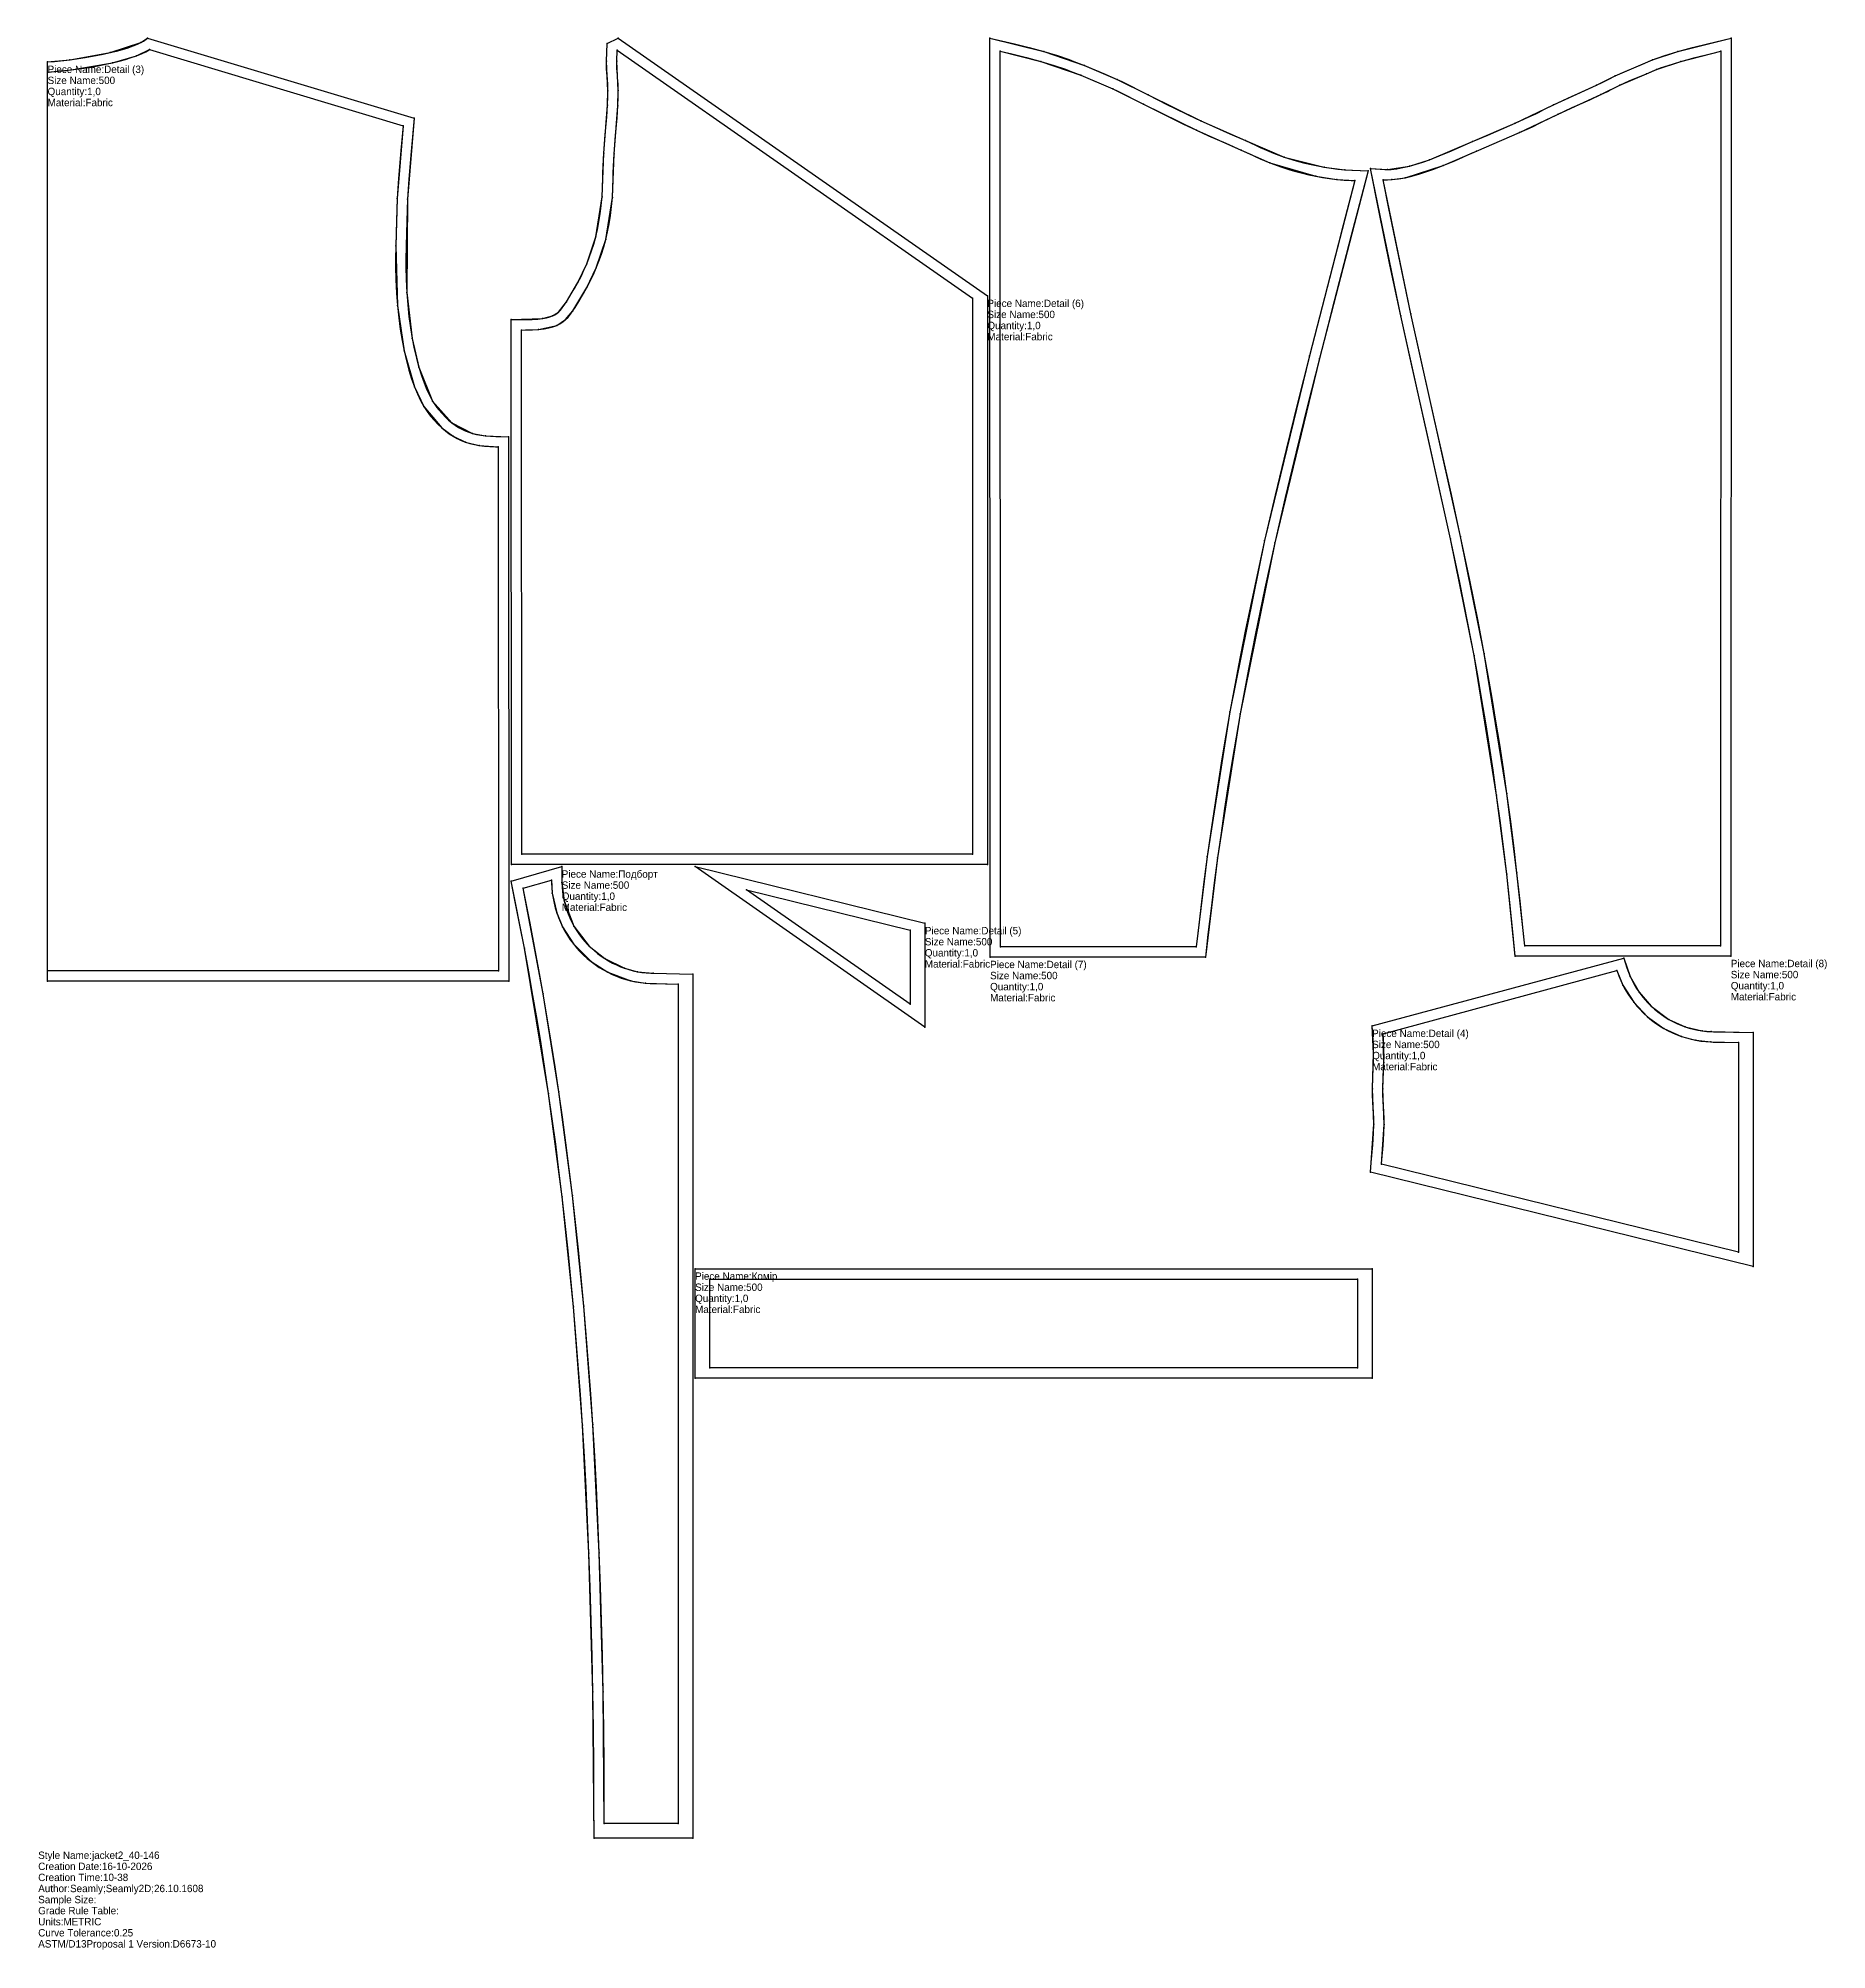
# Model space of a CAD drawing. Extents: x 0 to 1211, y -69 to 1225.
import ezdxf

# ---------------------------------------------------------------- set-up
doc = ezdxf.new("R2010")
doc.units = 0

# ---------------------------------------------------------------- blocks, each defined once
blk = doc.blocks.new('piece-113_s500_M')
at = {"layer": '1'}
blk.add_lwpolyline([(354.47, 664.37), (354.56, 653.6), (356.08, 641.28), (362.7, 624.13), (373, 610.6), (383.58, 602.08), (397.04, 595.57), (405.74, 593.26), (416.3, 592.16), (443.3, 591.62), (443.3, 6.6), (376.31, 6.6), (375.53, 105.56), (372.91, 199.51), (368.52, 286.1), (362.44, 366.24), (354.77, 440.85), (345.59, 510.82), (329.17, 609.08), (320.15, 654.65)], close=True, dxfattribs=at)
at = {"layer": '14'}
blk.add_lwpolyline([(347.55, 655.13), (348.07, 646.5), (351.08, 633.15), (355, 623.69), (362.32, 612.12), (374.35, 600.05), (385.58, 592.86), (401.16, 587.08), (411.08, 585.44), (433.3, 584.82), (433.3, 16.6), (383.3, 16.6), (382.53, 105.69), (379.91, 199.78), (375.51, 286.54), (369.42, 366.87), (361.72, 441.66), (352.52, 511.83), (341.88, 578.28), (328.3, 649.69)], close=True, dxfattribs=at)
at = {"layer": '2'}
for p in [(354.47, 664.37), (320.15, 654.65), (328.3, 649.69), (347.55, 655.13), (433.3, 584.82), (443.3, 591.62), (383.3, 16.6), (433.3, 16.6), (376.31, 6.6), (443.3, 6.6)]:
    blk.add_point(p, dxfattribs=at)
at = {"layer": '3'}
for p in [(354.56, 653.6), (348.07, 646.5), (356.08, 641.28), (351.08, 633.15), (355, 623.69), (362.7, 624.13), (329.17, 609.08), (362.32, 612.12), (373, 610.6), (374.35, 600.05), (383.58, 602.08), (397.04, 595.57), (385.58, 592.86), (401.16, 587.08), (405.74, 593.26), (411.08, 585.44), (416.3, 592.16), (341.88, 578.28), (345.59, 510.82), (352.52, 511.83), (354.77, 440.85), (361.72, 441.66), (362.44, 366.24), (369.42, 366.87), (368.52, 286.1), (375.51, 286.54), (372.91, 199.51), (379.91, 199.78), (375.53, 105.56), (382.53, 105.69)]:
    blk.add_point(p, dxfattribs=at)
at = {"layer": '84'}
blk.add_lwpolyline([(354.47, 664.37), (354.56, 653.6), (354.72, 650.46), (355.02, 647.37), (355.48, 644.31), (356.08, 641.28), (356.84, 638.29), (357.73, 635.35), (358.77, 632.45), (359.94, 629.62), (361.25, 626.84), (362.7, 624.13), (364.28, 621.48), (366, 618.91), (367.84, 616.43), (369.81, 614.02), (371.92, 611.69), (373, 610.6), (374.06, 609.55), (376.33, 607.49), (378.67, 605.57), (381.08, 603.76), (383.58, 602.08), (386.14, 600.52), (388.78, 599.09), (391.47, 597.79), (394.23, 596.61), (397.04, 595.57), (399.9, 594.66), (402.8, 593.89), (405.74, 593.26), (408.72, 592.76), (411.72, 592.41), (414.78, 592.2), (416.3, 592.16), (443.3, 591.62), (443.3, 6.6), (376.31, 6.6), (376.28, 29.73), (376.15, 55.55), (375.9, 80.82), (375.53, 105.56), (375.05, 129.79), (374.45, 153.51), (373.74, 176.74), (372.91, 199.51), (371.98, 221.81), (370.93, 243.66), (369.78, 265.09), (368.52, 286.1), (367.16, 306.7), (365.69, 326.92), (364.12, 346.76), (362.44, 366.24), (360.67, 385.38), (358.8, 404.18), (356.84, 422.67), (354.77, 440.85), (352.61, 458.74), (350.36, 476.36), (348.02, 493.71), (345.59, 510.82), (343.07, 527.7), (340.46, 544.36), (337.76, 560.81), (334.98, 577.07), (332.12, 593.16), (329.17, 609.08), (326.14, 624.86), (323.03, 640.51), (320.15, 654.65)], close=True, dxfattribs=at)
at = {"layer": '87'}
blk.add_lwpolyline([(347.55, 655.13), (347.56, 653.4), (347.73, 649.94), (348.07, 646.5), (348.58, 643.1), (349.25, 639.74), (350.09, 636.42), (351.08, 633.15), (352.23, 629.93), (353.54, 626.78), (355, 623.69), (356.61, 620.68), (358.36, 617.74), (360.27, 614.89), (362.32, 612.12), (364.5, 609.45), (366.83, 606.89), (368.05, 605.65), (369.25, 604.46), (371.75, 602.19), (374.35, 600.05), (377.03, 598.05), (379.8, 596.18), (382.65, 594.45), (385.58, 592.86), (388.58, 591.41), (391.64, 590.11), (394.76, 588.95), (397.94, 587.94), (401.16, 587.08), (404.43, 586.38), (407.74, 585.83), (411.08, 585.44), (414.44, 585.21), (416.13, 585.16), (433.3, 584.82), (433.3, 16.6), (383.3, 16.6), (383.28, 29.76), (383.15, 55.6), (382.9, 80.91), (382.53, 105.69), (382.05, 129.94), (381.45, 153.7), (380.73, 176.98), (379.91, 199.78), (378.97, 222.12), (377.92, 244.02), (376.77, 265.49), (375.51, 286.54), (374.14, 307.19), (372.67, 327.45), (371.09, 347.34), (369.42, 366.87), (367.64, 386.05), (365.77, 404.9), (363.79, 423.43), (361.72, 441.66), (359.56, 459.61), (357.3, 477.27), (354.95, 494.68), (352.52, 511.83), (349.99, 528.76), (347.37, 545.46), (344.66, 561.96), (341.88, 578.28), (339, 594.41), (336.05, 610.38), (333.01, 626.21), (329.89, 641.89), (328.3, 649.69)], close=True, dxfattribs=at)
at = {"layer": '1'}
for s, p in [('Piece Name:Подборт', (354.47, 656.87)), ('Size Name:500', (354.47, 649.37)), ('Quantity:1,0', (354.47, 641.87)), ('Material:Fabric', (354.47, 634.37))]:
    blk.add_text(s, height=5, dxfattribs=at).set_placement(p)
blk = doc.blocks.new('piece-114_s500_M')
at = {"layer": '1'}
blk.add_lwpolyline([(444.76, 392.11), (903.17, 392.11), (903.17, 318.11), (444.76, 318.11)], close=True, dxfattribs=at)
at = {"layer": '14'}
blk.add_lwpolyline([(454.76, 385.11), (893.17, 385.11), (893.17, 325.11), (454.76, 325.11)], close=True, dxfattribs=at)
at = {"layer": '2'}
for p in [(444.76, 392.11), (903.17, 392.11), (454.76, 385.11), (893.17, 385.11), (454.76, 325.11), (893.17, 325.11), (444.76, 318.11), (903.17, 318.11)]:
    blk.add_point(p, dxfattribs=at)
at = {"layer": '84'}
blk.add_lwpolyline([(444.76, 392.11), (903.17, 392.11), (903.17, 318.11), (444.76, 318.11)], close=True, dxfattribs=at)
at = {"layer": '87'}
blk.add_lwpolyline([(454.76, 385.11), (893.17, 385.11), (893.17, 325.11), (454.76, 325.11)], close=True, dxfattribs=at)
at = {"layer": '1'}
for s, p in [('Piece Name:Комір', (444.76, 384.61)), ('Size Name:500', (444.76, 377.11)), ('Quantity:1,0', (444.76, 369.61)), ('Material:Fabric', (444.76, 362.11))]:
    blk.add_text(s, height=5, dxfattribs=at).set_placement(p)
blk = doc.blocks.new('piece_Detail_s500_M')
at = {"layer": '1'}
blk.add_lwpolyline([(6.35, 1209.26), (21.43, 1210.77), (48.67, 1215.54), (69.56, 1222.32), (74.08, 1225.29), (254.49, 1171.11), (250.14, 1116.41), (249.56, 1053.2), (253.22, 1021.97), (257.69, 1002.56), (267.06, 979.6), (280.07, 964.9), (294.12, 957.68), (302.9, 956.05), (318.34, 955.37), (318.61, 586.72), (6.35, 586.72)], close=True, dxfattribs=at)
at = {"layer": '14'}
blk.add_lwpolyline([(6.35, 1202.24), (22.3, 1203.82), (50.26, 1208.72), (66.65, 1213.46), (75.36, 1217.59), (247.01, 1166.05), (243.15, 1116.78), (242.06, 1084.8), (243.21, 1044.25), (247.72, 1013.62), (254.71, 989.35), (261.06, 975.98), (273.17, 961.59), (280.87, 955.8), (289.23, 951.87), (298.67, 949.55), (311.35, 948.54), (311.61, 593.72), (6.35, 593.72)], close=True, dxfattribs=at)
at = {"layer": '2'}
for p in [(74.08, 1225.29), (75.36, 1217.59), (6.35, 1209.26), (6.35, 1202.24), (247.01, 1166.05), (254.49, 1171.11), (311.35, 948.54), (318.34, 955.37), (6.35, 593.72), (6.35, 586.72), (311.61, 593.72), (318.61, 586.72)]:
    blk.add_point(p, dxfattribs=at)
at = {"layer": '3'}
for p in [(69.56, 1222.32), (21.43, 1210.77), (22.3, 1203.82), (48.67, 1215.54), (50.26, 1208.72), (66.65, 1213.46), (243.15, 1116.78), (250.14, 1116.41), (242.06, 1084.8), (249.56, 1053.2), (243.21, 1044.25), (247.72, 1013.62), (253.22, 1021.97), (257.69, 1002.56), (254.71, 989.35), (261.06, 975.98), (267.06, 979.6), (273.17, 961.59), (280.07, 964.9), (280.87, 955.8), (289.23, 951.87), (294.12, 957.68), (298.67, 949.55), (302.9, 956.05)]:
    blk.add_point(p, dxfattribs=at)
at = {"layer": '84'}
blk.add_lwpolyline([(6.35, 1209.26), (10.97, 1209.63), (21.43, 1210.77), (31.78, 1212.25), (39.27, 1213.57), (44.07, 1214.52), (48.67, 1215.54), (53.03, 1216.6), (57.11, 1217.72), (60.85, 1218.86), (64.21, 1220.03), (67.14, 1221.19), (69.56, 1222.32), (71.4, 1223.37), (74.08, 1225.29), (254.49, 1171.11), (252.48, 1148.57), (250.99, 1129.9), (250.14, 1116.41), (249.48, 1101.49), (249.06, 1084.68), (248.97, 1075.35), (248.96, 1070.78), (249.14, 1061.83), (249.56, 1053.2), (250.18, 1044.87), (251.01, 1036.88), (252.03, 1029.24), (253.22, 1021.97), (254.57, 1015.08), (256.06, 1008.61), (257.69, 1002.56), (259.42, 996.97), (261.25, 991.85), (263.15, 987.24), (265.09, 983.14), (267.06, 979.6), (269.03, 976.6), (269.98, 975.37), (271.1, 973.97), (273.4, 971.29), (275.65, 968.9), (277.87, 966.78), (280.07, 964.9), (282.27, 963.24), (284.5, 961.79), (286.76, 960.52), (289.1, 959.43), (291.54, 958.48), (294.12, 957.68), (296.85, 957), (299.77, 956.46), (302.9, 956.05), (306.24, 955.75), (309.86, 955.57), (318.34, 955.37), (318.61, 586.72), (6.35, 586.72)], close=True, dxfattribs=at)
at = {"layer": '87'}
blk.add_lwpolyline([(6.35, 1202.24), (11.62, 1202.66), (22.3, 1203.82), (32.89, 1205.34), (40.56, 1206.69), (45.51, 1207.67), (50.26, 1208.72), (54.79, 1209.83), (59.05, 1210.99), (63.02, 1212.2), (66.65, 1213.46), (69.92, 1214.76), (72.77, 1216.1), (75.18, 1217.46), (75.36, 1217.59), (247.01, 1166.05), (245.5, 1149.16), (244.01, 1130.4), (243.15, 1116.78), (242.48, 1101.73), (242.06, 1084.8), (241.97, 1075.39), (241.96, 1070.71), (242.15, 1061.59), (242.57, 1052.76), (243.21, 1044.25), (244.06, 1036.06), (245.1, 1028.21), (246.33, 1020.73), (247.72, 1013.62), (249.27, 1006.91), (250.96, 1000.62), (252.78, 994.76), (254.71, 989.35), (256.74, 984.4), (258.87, 979.94), (261.06, 975.98), (263.32, 972.54), (264.47, 971.04), (265.72, 969.49), (268.2, 966.6), (270.68, 963.97), (273.17, 961.59), (275.69, 959.43), (278.25, 957.51), (280.87, 955.8), (283.56, 954.29), (286.35, 952.99), (289.23, 951.87), (292.24, 950.93), (295.38, 950.16), (298.67, 949.55), (302.13, 949.09), (305.77, 948.77), (309.6, 948.58), (311.35, 948.54), (311.61, 593.72), (6.35, 593.72)], close=True, dxfattribs=at)
at = {"layer": '1'}
for s, p in [('Piece Name:Detail (3)', (6.35, 1201.76)), ('Size Name:500', (6.35, 1194.26)), ('Quantity:1,0', (6.35, 1186.76)), ('Material:Fabric', (6.35, 1179.26))]:
    blk.add_text(s, height=5, dxfattribs=at).set_placement(p)
blk = doc.blocks.new('piece_Detail_s500-116_M')
at = {"layer": '1'}
blk.add_lwpolyline([(903.17, 556.49), (1073.64, 602.46), (1077.9, 590.06), (1083.96, 579.36), (1092.02, 569.99), (1104.1, 560.96), (1115, 556.01), (1126.67, 553.21), (1132.73, 552.65), (1161.25, 552.06), (1161.25, 393.68), (901.96, 457.57), (904.29, 489.96), (903.33, 513.93), (904.16, 537.82)], close=True, dxfattribs=at)
at = {"layer": '14'}
blk.add_lwpolyline([(910.55, 551.23), (1068.93, 593.94), (1072.96, 584.13), (1080.27, 572.57), (1089.71, 562.63), (1100.61, 554.89), (1112.72, 549.39), (1122.39, 546.82), (1132.4, 545.65), (1151.26, 545.26), (1151.26, 403.35), (909.43, 462.94), (911.29, 489.85), (910.33, 513.82), (911.15, 531.87)], close=True, dxfattribs=at)
at = {"layer": '2'}
for p in [(1073.64, 602.46), (1068.93, 593.94), (903.17, 556.49), (910.55, 551.23), (1151.26, 545.26), (1161.25, 552.06), (901.96, 457.57), (909.43, 462.94), (1151.26, 403.35), (1161.25, 393.68)]:
    blk.add_point(p, dxfattribs=at)
at = {"layer": '3'}
for p in [(1072.96, 584.13), (1077.9, 590.06), (1080.27, 572.57), (1083.96, 579.36), (1092.02, 569.99), (1089.71, 562.63), (1104.1, 560.96), (1100.61, 554.89), (1112.72, 549.39), (1115, 556.01), (1122.39, 546.82), (1126.67, 553.21), (1132.4, 545.65), (1132.73, 552.65), (904.16, 537.82), (911.15, 531.87), (903.33, 513.93), (910.33, 513.82), (904.29, 489.96), (911.29, 489.85)]:
    blk.add_point(p, dxfattribs=at)
at = {"layer": '84'}
blk.add_lwpolyline([(903.17, 556.49), (1073.64, 602.46), (1075.68, 595.8), (1076.72, 592.9), (1077.9, 590.06), (1079.21, 587.28), (1080.66, 584.57), (1082.24, 581.92), (1083.96, 579.36), (1085.79, 576.87), (1087.76, 574.47), (1089.87, 572.13), (1090.95, 571.04), (1092.02, 569.99), (1094.29, 567.93), (1096.62, 566.01), (1099.04, 564.2), (1101.53, 562.52), (1104.1, 560.96), (1106.74, 559.53), (1109.43, 558.23), (1112.19, 557.05), (1115, 556.01), (1117.86, 555.1), (1120.76, 554.33), (1123.7, 553.7), (1126.67, 553.21), (1129.68, 552.85), (1132.73, 552.65), (1134.26, 552.6), (1161.25, 552.06), (1161.25, 393.68), (901.96, 457.57), (902.49, 464.06), (903.59, 476.12), (904.11, 484.02), (904.29, 489.96), (904.29, 493.91), (904.18, 497.92), (903.93, 501.99), (903.74, 504.07), (903.58, 505.85), (903.39, 509.22), (903.33, 513.93), (903.72, 522.43), (904.15, 532.04), (904.16, 537.82), (904.05, 542.23), (903.81, 547.21)], close=True, dxfattribs=at)
at = {"layer": '87'}
blk.add_lwpolyline([(910.55, 551.23), (1068.93, 593.94), (1069.04, 593.59), (1070.19, 590.38), (1071.5, 587.22), (1072.96, 584.13), (1074.57, 581.12), (1076.32, 578.18), (1078.22, 575.33), (1080.27, 572.57), (1082.46, 569.9), (1084.78, 567.33), (1086, 566.09), (1087.21, 564.9), (1089.71, 562.63), (1092.3, 560.5), (1094.99, 558.49), (1097.76, 556.63), (1100.61, 554.89), (1103.54, 553.3), (1106.54, 551.85), (1109.6, 550.55), (1112.72, 549.39), (1115.9, 548.38), (1119.12, 547.53), (1122.39, 546.82), (1125.69, 546.27), (1129.03, 545.88), (1132.4, 545.65), (1134.09, 545.61), (1151.26, 545.26), (1151.26, 403.35), (909.43, 462.94), (909.47, 463.46), (910.57, 475.57), (911.1, 483.68), (911.29, 489.85), (911.29, 494.01), (911.17, 498.23), (910.91, 502.52), (910.71, 504.7), (910.57, 506.36), (910.39, 509.47), (910.33, 513.82), (910.71, 522.11), (911.15, 531.87), (911.16, 537.91), (911.05, 542.49), (910.79, 547.63)], close=True, dxfattribs=at)
at = {"layer": '1'}
for s, p in [('Size Name:500', (903.17, 541.49)), ('Piece Name:Detail (4)', (903.17, 548.99)), ('Quantity:1,0', (903.17, 533.99)), ('Material:Fabric', (903.17, 526.49))]:
    blk.add_text(s, height=5, dxfattribs=at).set_placement(p)
blk = doc.blocks.new('piece_Detail_s500-117_M')
at = {"layer": '1'}
blk.add_lwpolyline([(600.32, 626.04), (600.32, 555.78), (444.76, 664.37)], close=True, dxfattribs=at)
at = {"layer": '14'}
blk.add_lwpolyline([(590.32, 621.29), (590.32, 571.29), (479.62, 648.57)], close=True, dxfattribs=at)
at = {"layer": '2'}
for p in [(444.76, 664.37), (479.62, 648.57), (590.32, 621.29), (600.32, 626.04), (590.32, 571.29), (600.32, 555.78)]:
    blk.add_point(p, dxfattribs=at)
at = {"layer": '84'}
blk.add_lwpolyline([(600.32, 626.04), (600.32, 555.78), (444.76, 664.37)], close=True, dxfattribs=at)
at = {"layer": '87'}
blk.add_lwpolyline([(590.32, 621.29), (590.32, 571.29), (479.62, 648.57)], close=True, dxfattribs=at)
at = {"layer": '1'}
for s, p in [('Piece Name:Detail (5)', (600.32, 618.54)), ('Size Name:500', (600.32, 611.04)), ('Quantity:1,0', (600.32, 603.54)), ('Material:Fabric', (600.32, 596.04))]:
    blk.add_text(s, height=5, dxfattribs=at).set_placement(p)
blk = doc.blocks.new('piece_Detail_s500-118_M')
at = {"layer": '1'}
blk.add_lwpolyline([(642.68, 1050.78), (642.68, 665.91), (320.42, 665.91), (320.15, 1034.74), (341.44, 1035.49), (348.27, 1037.25), (352.33, 1039.9), (357.6, 1046.78), (365.36, 1059.92), (371.39, 1072.45), (377.48, 1090.72), (381.75, 1117.97), (382.87, 1147.45), (385.53, 1179.89), (385.71, 1189.78), (384.75, 1209.79), (385.27, 1221.62), (392.7, 1225.29)], close=True, dxfattribs=at)
at = {"layer": '14'}
blk.add_lwpolyline([(632.68, 1049.22), (632.68, 672.91), (327.42, 672.91), (327.15, 1027.73), (338.8, 1028.14), (351.05, 1030.82), (357.09, 1034.76), (361.94, 1040.62), (371.51, 1056.58), (377.85, 1069.74), (384.26, 1089.01), (388.74, 1117.44), (389.86, 1146.98), (392.53, 1179.55), (392.72, 1189.88), (391.75, 1209.69), (392.08, 1217.18)], close=True, dxfattribs=at)
at = {"layer": '2'}
for p in [(385.27, 1221.62), (392.08, 1217.18), (392.7, 1225.29), (632.68, 1049.22), (642.68, 1050.78), (320.15, 1034.74), (327.15, 1027.73), (320.42, 665.91), (327.42, 672.91), (632.68, 672.91), (642.68, 665.91)]:
    blk.add_point(p, dxfattribs=at)
at = {"layer": '3'}
for p in [(384.75, 1209.79), (391.75, 1209.69), (385.53, 1179.89), (385.71, 1189.78), (392.53, 1179.55), (392.72, 1189.88), (382.87, 1147.45), (389.86, 1146.98), (381.75, 1117.97), (388.74, 1117.44), (377.48, 1090.72), (384.26, 1089.01), (371.39, 1072.45), (377.85, 1069.74), (365.36, 1059.92), (371.51, 1056.58), (341.44, 1035.49), (348.27, 1037.25), (352.33, 1039.9), (357.6, 1046.78), (361.94, 1040.62), (338.8, 1028.14), (351.05, 1030.82), (357.09, 1034.76)]:
    blk.add_point(p, dxfattribs=at)
at = {"layer": '84'}
blk.add_lwpolyline([(642.68, 1050.78), (642.68, 665.91), (320.42, 665.91), (320.15, 1034.74), (327.4, 1034.74), (329.88, 1034.74), (334.34, 1034.86), (338.17, 1035.12), (341.44, 1035.49), (344.18, 1035.98), (346.43, 1036.58), (348.27, 1037.25), (349.79, 1038.01), (351.1, 1038.88), (352.33, 1039.9), (353.55, 1041.15), (354.82, 1042.7), (356.16, 1044.57), (357.6, 1046.78), (360.02, 1050.75), (361.86, 1053.82), (363.06, 1055.84), (365.36, 1059.92), (367.51, 1064.02), (369.52, 1068.19), (371.39, 1072.45), (373.12, 1076.8), (374.72, 1081.29), (376.17, 1085.92), (377.48, 1090.72), (378.64, 1095.71), (379.65, 1100.91), (380.51, 1106.34), (381.21, 1112.02), (381.75, 1117.97), (382.13, 1124.21), (382.34, 1130.77), (382.38, 1134.21), (382.44, 1138.72), (382.87, 1147.45), (383.92, 1159.94), (385.01, 1171.99), (385.53, 1179.89), (385.71, 1185.83), (385.71, 1189.78), (385.6, 1193.79), (385.35, 1197.86), (385.16, 1199.94), (385.01, 1201.72), (384.81, 1205.1), (384.75, 1209.79), (385.27, 1221.62), (392.7, 1225.29)], close=True, dxfattribs=at)
at = {"layer": '87'}
blk.add_lwpolyline([(632.68, 1049.22), (632.68, 672.91), (327.42, 672.91), (327.15, 1027.73), (327.42, 1027.73), (329.99, 1027.74), (334.66, 1027.87), (338.8, 1028.14), (342.46, 1028.56), (345.69, 1029.14), (348.54, 1029.89), (351.05, 1030.82), (353.28, 1031.93), (355.28, 1033.24), (357.09, 1034.76), (358.78, 1036.49), (360.38, 1038.44), (361.94, 1040.62), (363.52, 1043.05), (366.01, 1047.12), (367.87, 1050.24), (369.12, 1052.34), (371.51, 1056.58), (373.76, 1060.88), (375.88, 1065.26), (377.85, 1069.74), (379.68, 1074.34), (381.36, 1079.07), (382.89, 1083.96), (384.26, 1089.01), (385.48, 1094.25), (386.54, 1099.7), (387.44, 1105.36), (388.17, 1111.27), (388.74, 1117.44), (389.13, 1123.89), (389.34, 1130.63), (389.38, 1134.12), (389.44, 1138.49), (389.86, 1146.98), (390.89, 1159.33), (391.99, 1171.44), (392.53, 1179.55), (392.71, 1185.72), (392.72, 1189.88), (392.59, 1194.1), (392.33, 1198.39), (392.14, 1200.57), (391.99, 1202.23), (391.81, 1205.34), (391.75, 1209.69), (392.08, 1217.18)], close=True, dxfattribs=at)
at = {"layer": '1'}
for s, p in [('Piece Name:Detail (6)', (642.68, 1043.28)), ('Size Name:500', (642.68, 1035.78)), ('Quantity:1,0', (642.68, 1028.28)), ('Material:Fabric', (642.68, 1020.78))]:
    blk.add_text(s, height=5, dxfattribs=at).set_placement(p)
blk = doc.blocks.new('piece_Detail_s500-119_M')
at = {"layer": '1'}
blk.add_lwpolyline([(644.49, 603.15), (644.26, 1225.29), (680.89, 1216.3), (708.46, 1206.73), (730.61, 1197.35), (751.49, 1187), (787.11, 1169.35), (817.45, 1155.94), (843.59, 1144.81), (870.78, 1137.98), (884.67, 1136.25), (900.54, 1135.55), (867.47, 1008.43), (837.23, 883.59), (813.81, 767.94), (798.5, 670.36), (790.3, 603.15)], close=True, dxfattribs=at)
at = {"layer": '14'}
blk.add_lwpolyline([(651.48, 610.15), (651.26, 1216.56), (678.94, 1209.58), (705.82, 1200.25), (727.68, 1190.99), (748.34, 1180.74), (784.19, 1162.99), (814.59, 1149.55), (833.92, 1140.88), (864.95, 1131.93), (879.22, 1129.74), (891.55, 1128.87), (860.68, 1010.16), (830.4, 885.13), (806.92, 769.17), (791.56, 671.3), (784.04, 610.15)], close=True, dxfattribs=at)
at = {"layer": '2'}
for p in [(644.26, 1225.29), (651.26, 1216.56), (891.55, 1128.87), (900.54, 1135.55), (651.48, 610.15), (784.04, 610.15), (644.49, 603.15), (790.3, 603.15)]:
    blk.add_point(p, dxfattribs=at)
at = {"layer": '3'}
for p in [(678.94, 1209.58), (680.89, 1216.3), (708.46, 1206.73), (705.82, 1200.25), (727.68, 1190.99), (730.61, 1197.35), (748.34, 1180.74), (751.49, 1187), (787.11, 1169.35), (784.19, 1162.99), (817.45, 1155.94), (814.59, 1149.55), (833.92, 1140.88), (843.59, 1144.81), (864.95, 1131.93), (870.78, 1137.98), (879.22, 1129.74), (884.67, 1136.25), (860.68, 1010.16), (867.47, 1008.43), (830.4, 885.13), (837.23, 883.59), (806.92, 769.17), (813.81, 767.94), (791.56, 671.3), (798.5, 670.36)]:
    blk.add_point(p, dxfattribs=at)
at = {"layer": '84'}
blk.add_lwpolyline([(644.49, 603.15), (644.26, 1225.29), (660.92, 1221.59), (671, 1219.05), (680.89, 1216.3), (690.07, 1213.5), (697.99, 1210.83), (701.26, 1209.59), (708.46, 1206.73), (722.41, 1200.95), (730.61, 1197.35), (733.58, 1195.91), (751.49, 1187), (764.7, 1180.29), (769.46, 1177.85), (778.52, 1173.38), (787.11, 1169.35), (795.28, 1165.66), (806.84, 1160.59), (817.45, 1155.94), (824.13, 1152.9), (827.3, 1151.39), (830.11, 1150.07), (836.47, 1147.4), (843.59, 1144.81), (849.4, 1142.97), (853.42, 1141.82), (857.6, 1140.73), (861.89, 1139.72), (866.29, 1138.8), (870.78, 1137.98), (875.35, 1137.28), (879.98, 1136.7), (884.67, 1136.25), (889.41, 1135.95), (900.54, 1135.55), (889.04, 1091.67), (875.86, 1041.08), (867.47, 1008.43), (859.4, 976.52), (851.68, 945.18), (844.29, 914.27), (837.23, 883.59), (830.52, 853.01), (824.14, 822.33), (819.59, 799.16), (816.65, 783.61), (813.81, 767.94), (811.04, 752.14), (808.36, 736.18), (805.77, 720.04), (803.26, 703.7), (800.84, 687.15), (798.5, 670.36), (796.25, 653.3), (794.08, 635.97), (792, 618.33), (790.3, 603.15)], close=True, dxfattribs=at)
at = {"layer": '87'}
blk.add_lwpolyline([(651.48, 610.15), (651.26, 1216.56), (659.3, 1214.77), (669.21, 1212.28), (678.94, 1209.58), (687.93, 1206.84), (695.63, 1204.24), (698.72, 1203.06), (705.82, 1200.25), (719.66, 1194.51), (727.68, 1190.99), (730.49, 1189.63), (748.34, 1180.74), (761.52, 1174.06), (766.31, 1171.59), (775.48, 1167.07), (784.19, 1162.99), (792.43, 1159.26), (804.03, 1154.18), (814.59, 1149.55), (821.18, 1146.55), (824.31, 1145.06), (827.27, 1143.67), (833.92, 1140.88), (841.34, 1138.18), (847.37, 1136.27), (851.57, 1135.07), (855.91, 1133.93), (860.37, 1132.88), (864.95, 1131.93), (869.62, 1131.08), (874.38, 1130.34), (879.22, 1129.74), (884.12, 1129.27), (889.06, 1128.96), (891.55, 1128.87), (882.27, 1093.44), (869.08, 1042.83), (860.68, 1010.16), (852.61, 978.21), (844.87, 946.84), (837.47, 915.86), (830.4, 885.13), (823.67, 854.47), (817.28, 823.72), (812.72, 800.48), (809.77, 784.88), (806.92, 769.17), (804.14, 753.32), (801.45, 737.31), (798.85, 721.12), (796.34, 704.74), (793.91, 688.14), (791.56, 671.3), (789.31, 654.19), (787.14, 636.81), (785.05, 619.13), (784.04, 610.15)], close=True, dxfattribs=at)
at = {"layer": '1'}
for s, p in [('Piece Name:Detail (7)', (644.49, 595.65)), ('Size Name:500', (644.49, 588.15)), ('Quantity:1,0', (644.49, 580.65)), ('Material:Fabric', (644.49, 573.15))]:
    blk.add_text(s, height=5, dxfattribs=at).set_placement(p)
blk = doc.blocks.new('piece_Detail_s500-120_M')
at = {"layer": '1'}
blk.add_lwpolyline([(1146, 603.8), (1000.1, 603.8), (994.27, 659.28), (987.48, 712.87), (972.18, 807.39), (956.21, 886.38), (922.62, 1037.22), (901.96, 1137.11), (913.46, 1136.41), (928.39, 1138.75), (941.94, 1143.04), (971.1, 1155.35), (1000.12, 1167.8), (1026.05, 1180.17), (1055.1, 1193.53), (1067.82, 1199.78), (1093.05, 1210.62), (1110.24, 1216.22), (1146.33, 1225.29)], close=True, dxfattribs=at)
at = {"layer": '14'}
blk.add_lwpolyline([(1139.01, 610.8), (1006.45, 610.8), (1001.23, 660.08), (994.41, 713.83), (979.06, 808.66), (963.06, 887.86), (929.46, 1038.7), (910.61, 1129.51), (916.61, 1129.54), (925.48, 1130.87), (951.2, 1139.07), (973.87, 1148.92), (1002.96, 1161.4), (1029.05, 1173.85), (1058.08, 1187.19), (1070.8, 1193.45), (1088.86, 1201.24), (1095.67, 1204.13), (1112.17, 1209.49), (1139.32, 1216.45)], close=True, dxfattribs=at)
at = {"layer": '2'}
for p in [(1146.33, 1225.29), (1139.32, 1216.45), (901.96, 1137.11), (910.61, 1129.51), (1006.45, 610.8), (1139.01, 610.8), (1000.1, 603.8), (1146, 603.8)]:
    blk.add_point(p, dxfattribs=at)
at = {"layer": '3'}
for p in [(1093.05, 1210.62), (1095.67, 1204.13), (1110.24, 1216.22), (1112.17, 1209.49), (1055.1, 1193.53), (1067.82, 1199.78), (1070.8, 1193.45), (1088.86, 1201.24), (1026.05, 1180.17), (1058.08, 1187.19), (1000.12, 1167.8), (1029.05, 1173.85), (971.1, 1155.35), (1002.96, 1161.4), (941.94, 1143.04), (951.2, 1139.07), (973.87, 1148.92), (913.46, 1136.41), (916.61, 1129.54), (925.48, 1130.87), (928.39, 1138.75), (922.62, 1037.22), (929.46, 1038.7), (956.21, 886.38), (963.06, 887.86), (972.18, 807.39), (979.06, 808.66), (987.48, 712.87), (994.41, 713.83), (994.27, 659.28), (1001.23, 660.08)]:
    blk.add_point(p, dxfattribs=at)
at = {"layer": '84'}
blk.add_lwpolyline([(1146, 603.8), (1000.1, 603.8), (998.47, 620.33), (996.41, 640.16), (994.27, 659.28), (992.07, 677.74), (989.81, 695.58), (987.48, 712.87), (985.09, 729.64), (982.63, 745.94), (980.11, 761.82), (977.53, 777.32), (974.89, 792.5), (972.18, 807.39), (968.02, 829.33), (962.24, 857.99), (956.21, 886.38), (949.96, 914.87), (940.16, 958.47), (929.79, 1004.63), (922.62, 1037.22), (915.23, 1071.76), (907.63, 1108.61), (901.96, 1137.11), (911.86, 1136.44), (913.46, 1136.41), (916.07, 1136.52), (919.91, 1136.96), (924.04, 1137.72), (928.39, 1138.75), (932.87, 1140.01), (937.41, 1141.46), (941.94, 1143.04), (948.61, 1145.57), (956.82, 1149), (967.07, 1153.57), (971.1, 1155.35), (981.42, 1159.69), (1000.12, 1167.8), (1008.8, 1171.76), (1013.92, 1174.19), (1016.15, 1175.31), (1019.44, 1176.97), (1026.05, 1180.17), (1035.72, 1184.69), (1047.56, 1190.06), (1055.1, 1193.53), (1059.33, 1195.56), (1061.13, 1196.48), (1063.35, 1197.62), (1067.82, 1199.78), (1074.38, 1202.76), (1086.14, 1207.69), (1091.84, 1210.11), (1093.05, 1210.62), (1096.05, 1211.76), (1101.45, 1213.58), (1110.24, 1216.22), (1120.11, 1218.94), (1130.32, 1221.54), (1146.33, 1225.29)], close=True, dxfattribs=at)
at = {"layer": '87'}
blk.add_lwpolyline([(1139.01, 610.8), (1006.45, 610.8), (1005.44, 621.04), (1003.36, 640.91), (1001.23, 660.08), (999.02, 678.59), (996.75, 696.49), (994.41, 713.83), (992.01, 730.66), (989.55, 747.01), (987.02, 762.94), (984.43, 778.5), (981.78, 793.72), (979.06, 808.66), (974.89, 830.67), (969.09, 859.41), (963.06, 887.86), (956.79, 916.38), (946.99, 960), (936.62, 1006.14), (929.46, 1038.7), (922.08, 1073.2), (914.49, 1110.01), (910.61, 1129.51), (911.56, 1129.45), (913.53, 1129.41), (916.61, 1129.54), (920.95, 1130.04), (925.48, 1130.87), (930.14, 1131.97), (934.88, 1133.3), (939.63, 1134.82), (944.33, 1136.46), (951.2, 1139.07), (959.6, 1142.57), (969.91, 1147.17), (973.87, 1148.92), (984.17, 1153.25), (1002.96, 1161.4), (1011.76, 1165.41), (1016.99, 1167.91), (1019.29, 1169.06), (1022.54, 1170.69), (1029.05, 1173.85), (1038.64, 1178.33), (1050.46, 1183.69), (1058.08, 1187.19), (1062.43, 1189.29), (1064.31, 1190.25), (1066.47, 1191.35), (1070.8, 1193.45), (1077.18, 1196.34), (1088.86, 1201.24), (1094.59, 1203.67), (1095.67, 1204.13), (1098.4, 1205.17), (1103.58, 1206.91), (1112.17, 1209.49), (1121.9, 1212.17), (1131.98, 1214.73), (1139.32, 1216.45)], close=True, dxfattribs=at)
at = {"layer": '1'}
for s, p in [('Piece Name:Detail (8)', (1146, 596.3)), ('Size Name:500', (1146, 588.8)), ('Quantity:1,0', (1146, 581.3)), ('Material:Fabric', (1146, 573.8))]:
    blk.add_text(s, height=5, dxfattribs=at).set_placement(p)

msp = doc.modelspace()

# ---------------------------------------------------------------- block references
at = {"layer": '1'}
for name in ['piece_Detail_s500_M', 'piece_Detail_s500-118_M', 'piece_Detail_s500-119_M', 'piece_Detail_s500-120_M', 'piece-113_s500_M', 'piece_Detail_s500-117_M', 'piece_Detail_s500-116_M', 'piece-114_s500_M']:
    msp.add_blockref(name, (0, 0), dxfattribs=at)

# ---------------------------------------------------------------- texts
for s, p in [('Style Name:jacket2_40-146', (0, -7.5)), ('Creation Date:16-10-2026', (0, -15)), ('Author:Seamly;Seamly2D;26.10.1608', (0, -30)), ('Creation Time:10-38', (0, -22.5)), ('Sample Size:', (0, -37.5)), ('Grade Rule Table:', (0, -45)), ('Units:METRIC', (0, -52.5)), ('ASTM/D13Proposal 1 Version:D6673-10', (0, -67.5)), ('Curve Tolerance:0.25', (0, -60))]:
    msp.add_text(s, height=5, dxfattribs=at).set_placement(p)

doc.saveas('drawing.dxf')
